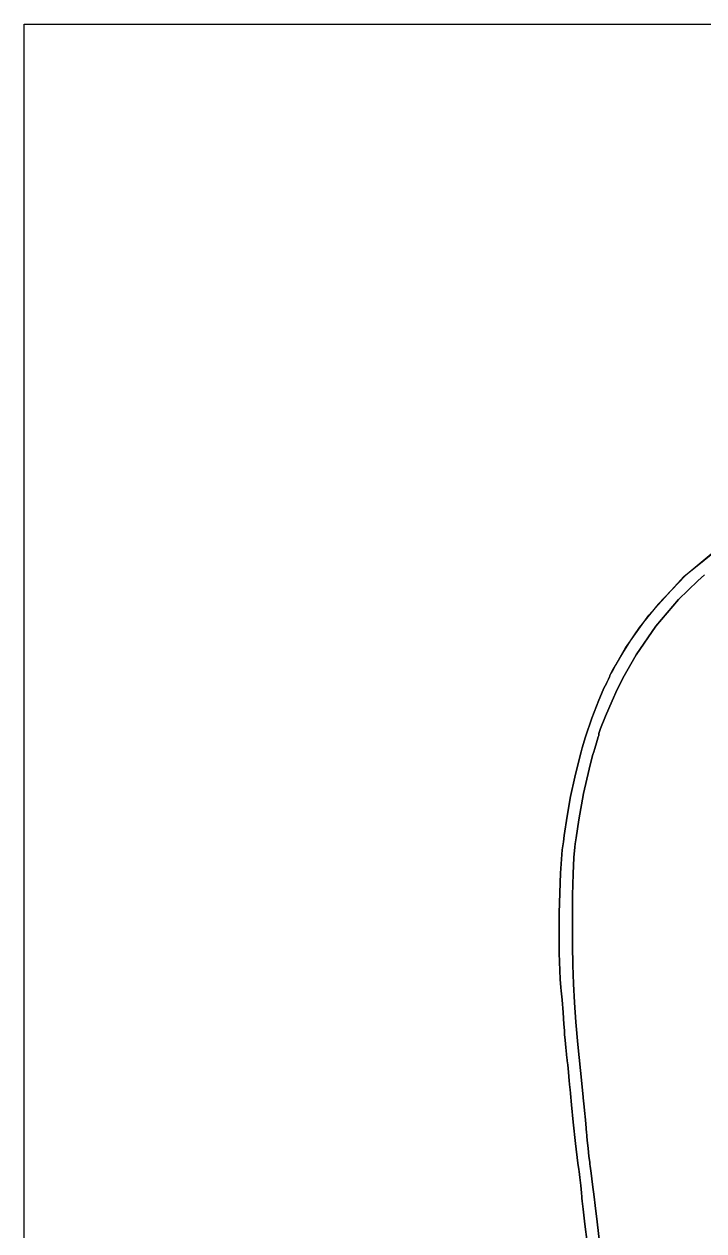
# Model space of a CAD drawing. Extents: x 0 to 13, y 0 to 16.7.
# Drawn here: x 0 to 4.45, y 8.77 to 16.67 of the extents above; entities that cross this region are included whole.
import ezdxf

# ---------------------------------------------------------------- set-up
doc = ezdxf.new("R2010")
doc.units = 0
doc.layers.get('0').update_dxf_attribs({"linetype": 'CONTINUOUS'})

msp = doc.modelspace()

# ---------------------------------------------------------------- linework, layer by layer
at = {"color": 7}
for points in [[(0, 1.66667), (0, 9.16667), (0, 9.16667), (0, 16.6667), (3.31456, 16.6667), (3.43317, 16.6667), (3.78911, 16.6667), (4.21886, 16.6665), (4.60563, 16.6664)], [(4.52246, 13.2178), (4.3265, 13.055), (4.14899, 12.87), (4.02522, 12.7154), (3.98753, 12.6615), (3.98324, 12.6553), (3.97097, 12.6363), (3.94889, 12.6009), (3.92361, 12.5592), (3.89751, 12.5155), (3.87304, 12.4737), (3.85254, 12.4378), (3.83854, 12.4119), (3.83333, 12.403), (3.83333, 12.4), (3.83333, 12.3984), (3.83074, 12.3934), (3.82379, 12.3782), (3.81353, 12.3567), (3.80419, 12.3376), (3.80106, 12.3313), (3.79025, 12.3092), (3.76193, 12.2411), (3.71664, 12.1223), (3.67449, 12.0009), (3.65126, 11.9278), (3.64481, 11.9031), (3.63422, 11.8616), (3.6034, 11.7367), (3.57563, 11.6094), (3.5535, 11.4813), (3.53504, 11.3548), (3.52919, 11.3125), (3.52235, 11.2615), (3.51133, 11.1072), (3.50217, 10.8487), (3.50261, 10.5836), (3.50868, 10.4145), (3.51357, 10.3583), (3.5154, 10.3382), (3.52061, 10.2776), (3.52729, 10.1948), (3.53282, 10.1199), (3.53569, 10.0769), (3.53646, 10.0625), (3.53728, 10.0506), (3.54004, 10.0148), (3.54438, 9.96615), (3.54889, 9.92219), (3.55186, 9.89697), (3.55311, 9.88857), (3.55442, 9.87999), (3.55767, 9.85357), (3.56299, 9.80447), (3.56831, 9.74794), (3.57189, 9.70497), (3.57292, 9.69065), (3.57493, 9.66569), (3.58171, 9.59076), (3.59332, 9.47672), (3.60906, 9.33865), (3.62478, 9.20964), (3.63021, 9.16667), (3.63183, 9.15375), (3.6365, 9.11496), (3.64258, 9.06239), (3.64762, 9.01508), (3.65028, 8.98817), (3.65104, 8.97917), (3.65256, 8.96132), (3.65842, 8.90771), (3.67042, 8.80903), (3.68571, 8.69254)], [(3.76449, 8.71149), (3.74571, 8.86149), (3.73958, 8.91146), (3.73731, 8.93088), (3.73019, 8.98899), (3.72017, 9.06982), (3.71072, 9.14442), (3.70503, 9.18847), (3.70313, 9.20313), (3.70144, 9.21576), (3.69689, 9.25364), (3.69114, 9.30692), (3.68608, 9.3565), (3.68321, 9.38601), (3.68229, 9.39583), (3.68153, 9.40619), (3.67887, 9.43722), (3.67383, 9.49235), (3.66775, 9.55393), (3.66308, 9.59944), (3.66146, 9.61458), (3.65608, 9.66482), (3.64035, 9.8156), (3.62369, 9.98535), (3.61089, 10.1315), (3.60157, 10.2617), (3.59511, 10.3837), (3.59115, 10.5049), (3.58908, 10.6332), (3.58854, 10.7403), (3.58854, 10.776), (3.58871, 10.8227), (3.58996, 10.9628), (3.59321, 11.1029), (3.59879, 11.2106), (3.60465, 11.2777), (3.60732, 11.3), (3.61208, 11.3394), (3.63043, 11.4571), (3.66206, 11.6288), (3.69706, 11.7883), (3.72032, 11.8788), (3.73019, 11.9083), (3.73318, 11.9175), (3.74192, 11.9453), (3.75151, 11.9771), (3.75803, 12.0003), (3.76042, 12.0087), (3.76042, 12.0114), (3.76042, 12.0221), (3.77333, 12.0539), (3.80599, 12.1365), (3.84918, 12.2371), (3.88217, 12.3095), (3.89378, 12.3333), (3.91894, 12.3855), (4.00472, 12.5368), (4.13396, 12.7247), (4.28293, 12.8987), (4.40869, 13.0222), (4.45313, 13.0604)]]:
    msp.add_lwpolyline(points, dxfattribs=at)
at = {"color": 0}
for points in [[(3.68571, 8.69254), (3.67042, 8.80903), (3.65842, 8.90771), (3.65256, 8.96132), (3.65104, 8.97917), (3.65028, 8.98817), (3.64762, 9.01508), (3.64258, 9.06239), (3.6365, 9.11496), (3.63183, 9.15375), (3.63021, 9.16667), (3.62478, 9.20964), (3.60906, 9.33865), (3.59332, 9.47672), (3.58171, 9.59076), (3.57493, 9.66569), (3.57292, 9.69065), (3.57189, 9.70497), (3.56831, 9.74794), (3.56299, 9.80447), (3.55767, 9.85357), (3.55442, 9.87999), (3.55311, 9.88857), (3.55186, 9.89697), (3.54889, 9.92219), (3.54438, 9.96615), (3.54004, 10.0148), (3.53728, 10.0506), (3.53646, 10.0625), (3.53569, 10.0769), (3.53282, 10.1199), (3.52729, 10.1948), (3.52061, 10.2776), (3.5154, 10.3382), (3.51357, 10.3583), (3.50868, 10.4145), (3.50261, 10.5836), (3.50217, 10.8487), (3.51133, 11.1072), (3.52235, 11.2615), (3.52919, 11.3125), (3.53504, 11.3548), (3.5535, 11.4813), (3.57563, 11.6094), (3.6034, 11.7367), (3.63422, 11.8616), (3.64481, 11.9031), (3.65126, 11.9278), (3.67449, 12.0009), (3.71664, 12.1223), (3.76193, 12.2411), (3.79025, 12.3092), (3.80106, 12.3313), (3.80419, 12.3376), (3.81353, 12.3567), (3.82379, 12.3782), (3.83074, 12.3934), (3.83333, 12.3984), (3.83333, 12.4), (3.83333, 12.4026), (3.83806, 12.4102), (3.85086, 12.4337), (3.86979, 12.4673), (3.88693, 12.4973), (3.89268, 12.5073), (3.93625, 12.583), (4.08826, 12.798), (4.31847, 13.0494), (4.58496, 13.2631)], [(4.45313, 13.0604), (4.40869, 13.0222), (4.28293, 12.8987), (4.13396, 12.7247), (4.00472, 12.5368), (3.91894, 12.3855), (3.89378, 12.3333), (3.88217, 12.3095), (3.84918, 12.2371), (3.80599, 12.1365), (3.77333, 12.0539), (3.76042, 12.0221), (3.76042, 12.0114), (3.76042, 12.0087), (3.75803, 12.0003), (3.75151, 11.9771), (3.74192, 11.9453), (3.73318, 11.9175), (3.73019, 11.9083), (3.72032, 11.8788), (3.69706, 11.7883), (3.66206, 11.6288), (3.63043, 11.4571), (3.61208, 11.3394), (3.60732, 11.3), (3.60465, 11.2777), (3.59879, 11.2106), (3.59321, 11.1029), (3.58996, 10.9628), (3.58871, 10.8227), (3.58854, 10.776), (3.58854, 10.7403), (3.58908, 10.6332), (3.59115, 10.5049), (3.59511, 10.3837), (3.60157, 10.2617), (3.61089, 10.1315), (3.62369, 9.98535), (3.64035, 9.8156), (3.65608, 9.66482), (3.66146, 9.61458), (3.66308, 9.59944), (3.66775, 9.55393), (3.67383, 9.49235), (3.67887, 9.43722), (3.68153, 9.40619), (3.68229, 9.39583), (3.68321, 9.38601), (3.68608, 9.3565), (3.69114, 9.30692), (3.69689, 9.25364), (3.70144, 9.21576), (3.70313, 9.20313), (3.70503, 9.18847), (3.71072, 9.14442), (3.72017, 9.06982), (3.73019, 8.98899), (3.73731, 8.93088), (3.73958, 8.91146), (3.74571, 8.86149), (3.76449, 8.71149)]]:
    msp.add_lwpolyline(points, dxfattribs=at)

doc.saveas('drawing.dxf')
